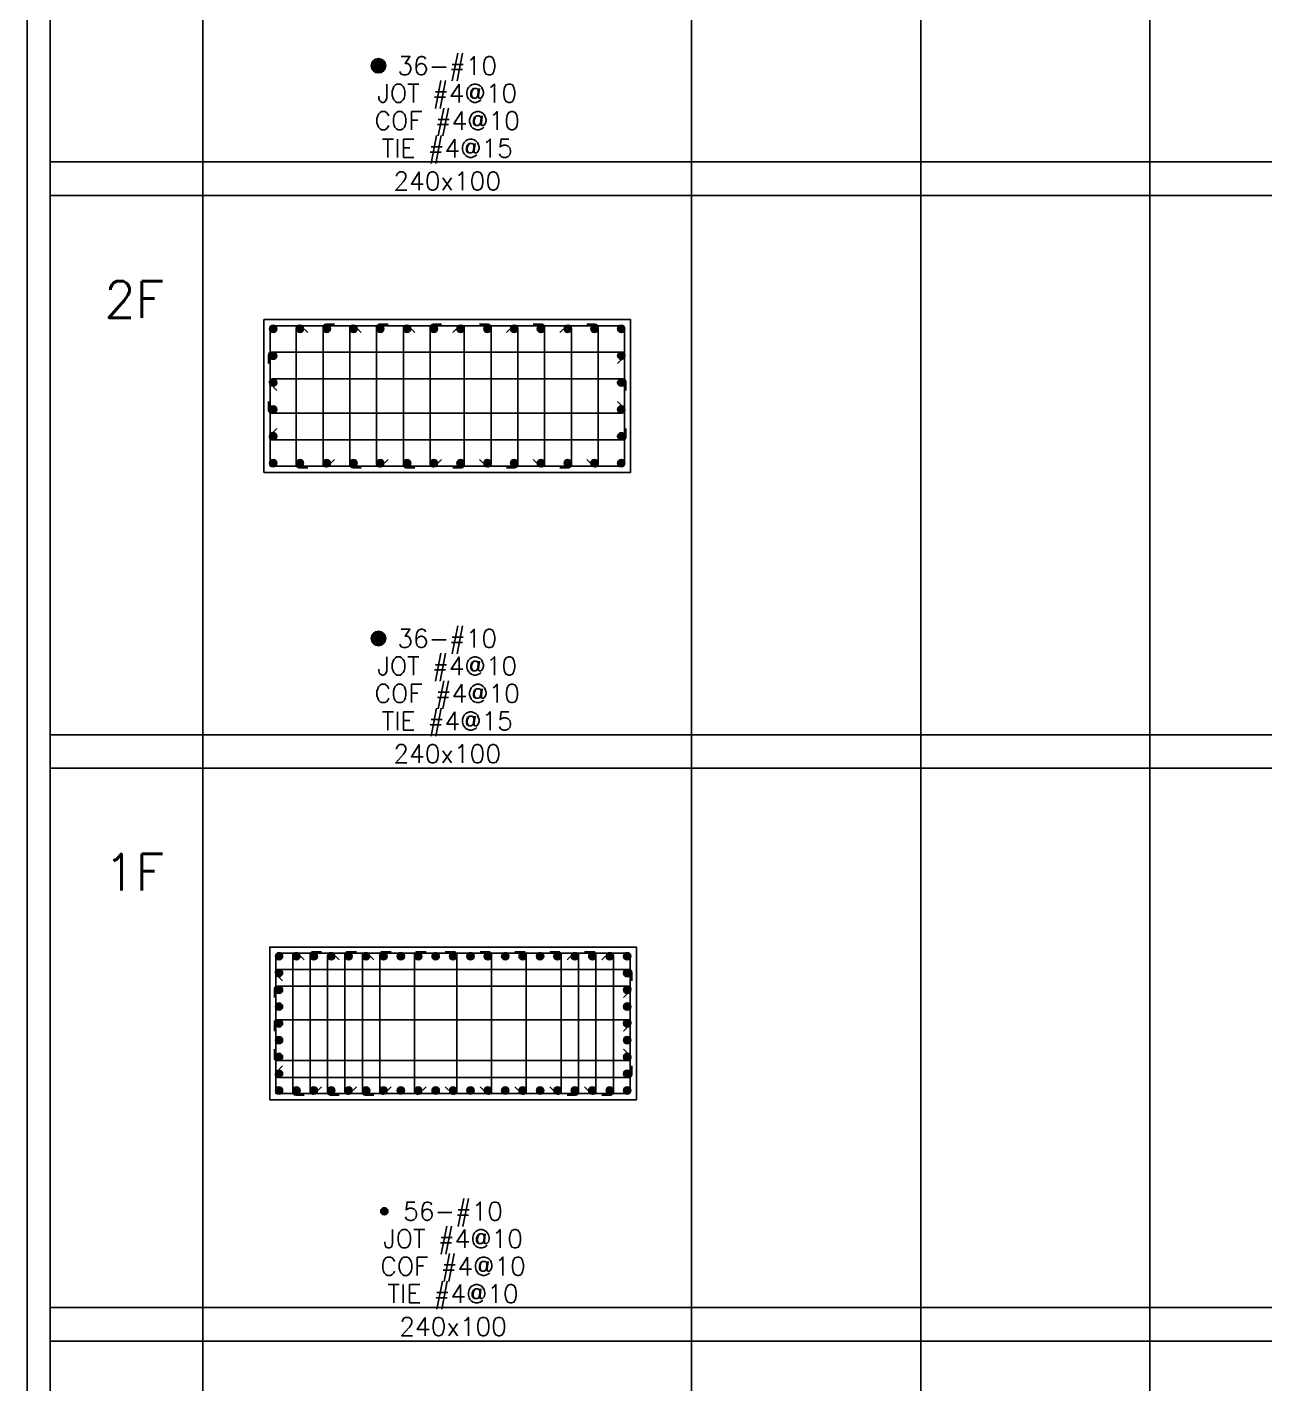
# Model space of a CAD drawing. Header units: millimetres. Extents: x 0 to 31920, y -6088 to 2522.
# Drawn here: x 6384 to 7194, y 825 to 1713 of the extents above; entities that cross this region are included whole.
import ezdxf
from ezdxf.enums import TextEntityAlignment as Align

# ---------------------------------------------------------------- set-up
doc = ezdxf.new("R2010")
doc.units = ezdxf.units.MM
doc.header["$MEASUREMENT"] = 0
for name, color, linetype in [('DwFm', 7, 'Continuous'), ('S-RC', 130, 'Continuous'), ('S-REINF', 6, 'Continuous'), ('S-REINFD', 201, 'Continuous'), ('S-STUD', 1, 'Continuous'), ('S-TEXT', 2, 'Continuous')]:
    doc.layers.add(name, color=color, linetype=linetype)
doc.styles.add('CS4', font='romans.shx', dxfattribs={"width": 0.8, "bigfont": 'lsp.shx'})

# ---------------------------------------------------------------- blocks, each defined once
blk = doc.blocks.new('繪圖範圍')
blk.add_lwpolyline([(0, 51.1), (79.8, 51.1), (79.8, 0), (0, 0)], close=True)

msp = doc.modelspace()

# ---------------------------------------------------------------- hatches: boundary and pattern name
at = {"layer": 'S-REINFD'}
h = msp.add_hatch(color=256, dxfattribs=at)
edge = h.paths.add_edge_path()
edge.add_arc((6614, 1688), 4.76, 0, 360)
h = msp.add_hatch(color=256, dxfattribs=at)
edge = h.paths.add_edge_path()
edge.add_arc((6545.06, 1515.69), 2.38, 0, 360)
h = msp.add_hatch(color=256, dxfattribs=at)
edge = h.paths.add_edge_path()
edge.add_arc((6562.59, 1515.69), 2.38, 0, 360)
h = msp.add_hatch(color=256, dxfattribs=at)
edge = h.paths.add_edge_path()
edge.add_arc((6580.12, 1515.69), 2.38, 0, 360)
h = msp.add_hatch(color=256, dxfattribs=at)
edge = h.paths.add_edge_path()
edge.add_arc((6597.65, 1515.69), 2.38, 0, 360)
h = msp.add_hatch(color=256, dxfattribs=at)
edge = h.paths.add_edge_path()
edge.add_arc((6615.18, 1515.69), 2.38, 0, 360)
h = msp.add_hatch(color=256, dxfattribs=at)
edge = h.paths.add_edge_path()
edge.add_arc((6632.71, 1515.69), 2.38, 0, 360)
h = msp.add_hatch(color=256, dxfattribs=at)
edge = h.paths.add_edge_path()
edge.add_arc((6650.24, 1515.69), 2.38, 0, 360)
h = msp.add_hatch(color=256, dxfattribs=at)
edge = h.paths.add_edge_path()
edge.add_arc((6667.76, 1515.69), 2.38, 0, 360)
h = msp.add_hatch(color=256, dxfattribs=at)
edge = h.paths.add_edge_path()
edge.add_arc((6685.29, 1515.69), 2.38, 0, 360)
h = msp.add_hatch(color=256, dxfattribs=at)
edge = h.paths.add_edge_path()
edge.add_arc((6702.82, 1515.69), 2.38, 0, 360)
h = msp.add_hatch(color=256, dxfattribs=at)
edge = h.paths.add_edge_path()
edge.add_arc((6720.35, 1515.69), 2.38, 0, 360)
h = msp.add_hatch(color=256, dxfattribs=at)
edge = h.paths.add_edge_path()
edge.add_arc((6737.88, 1515.69), 2.38, 0, 360)
h = msp.add_hatch(color=256, dxfattribs=at)
edge = h.paths.add_edge_path()
edge.add_arc((6755.41, 1515.69), 2.38, 0, 360)
h = msp.add_hatch(color=256, dxfattribs=at)
edge = h.paths.add_edge_path()
edge.add_arc((6772.94, 1515.69), 2.38, 0, 360)
h = msp.add_hatch(color=256, dxfattribs=at)
edge = h.paths.add_edge_path()
edge.add_arc((6545.06, 1498.11), 2.38, 0, 360)
h = msp.add_hatch(color=256, dxfattribs=at)
edge = h.paths.add_edge_path()
edge.add_arc((6772.94, 1498.11), 2.38, 0, 360)
h = msp.add_hatch(color=256, dxfattribs=at)
edge = h.paths.add_edge_path()
edge.add_arc((6545.06, 1480.54), 2.38, 0, 360)
h = msp.add_hatch(color=256, dxfattribs=at)
edge = h.paths.add_edge_path()
edge.add_arc((6772.94, 1480.54), 2.38, 0, 360)
h = msp.add_hatch(color=256, dxfattribs=at)
edge = h.paths.add_edge_path()
edge.add_arc((6545.06, 1462.96), 2.38, 0, 360)
h = msp.add_hatch(color=256, dxfattribs=at)
edge = h.paths.add_edge_path()
edge.add_arc((6772.94, 1462.96), 2.38, 0, 360)
h = msp.add_hatch(color=256, dxfattribs=at)
edge = h.paths.add_edge_path()
edge.add_arc((6545.06, 1445.39), 2.38, 0, 360)
h = msp.add_hatch(color=256, dxfattribs=at)
edge = h.paths.add_edge_path()
edge.add_arc((6772.94, 1445.39), 2.38, 0, 360)
h = msp.add_hatch(color=256, dxfattribs=at)
edge = h.paths.add_edge_path()
edge.add_arc((6545.06, 1427.81), 2.38, 0, 360)
h = msp.add_hatch(color=256, dxfattribs=at)
edge = h.paths.add_edge_path()
edge.add_arc((6562.59, 1427.81), 2.38, 0, 360)
h = msp.add_hatch(color=256, dxfattribs=at)
edge = h.paths.add_edge_path()
edge.add_arc((6580.12, 1427.81), 2.38, 0, 360)
h = msp.add_hatch(color=256, dxfattribs=at)
edge = h.paths.add_edge_path()
edge.add_arc((6597.65, 1427.81), 2.38, 0, 360)
h = msp.add_hatch(color=256, dxfattribs=at)
edge = h.paths.add_edge_path()
edge.add_arc((6615.18, 1427.81), 2.38, 0, 360)
h = msp.add_hatch(color=256, dxfattribs=at)
edge = h.paths.add_edge_path()
edge.add_arc((6632.71, 1427.81), 2.38, 0, 360)
h = msp.add_hatch(color=256, dxfattribs=at)
edge = h.paths.add_edge_path()
edge.add_arc((6650.24, 1427.81), 2.38, 0, 360)
h = msp.add_hatch(color=256, dxfattribs=at)
edge = h.paths.add_edge_path()
edge.add_arc((6667.76, 1427.81), 2.38, 0, 360)
h = msp.add_hatch(color=256, dxfattribs=at)
edge = h.paths.add_edge_path()
edge.add_arc((6685.29, 1427.81), 2.38, 0, 360)
h = msp.add_hatch(color=256, dxfattribs=at)
edge = h.paths.add_edge_path()
edge.add_arc((6702.82, 1427.81), 2.38, 0, 360)
h = msp.add_hatch(color=256, dxfattribs=at)
edge = h.paths.add_edge_path()
edge.add_arc((6720.35, 1427.81), 2.38, 0, 360)
h = msp.add_hatch(color=256, dxfattribs=at)
edge = h.paths.add_edge_path()
edge.add_arc((6737.88, 1427.81), 2.38, 0, 360)
h = msp.add_hatch(color=256, dxfattribs=at)
edge = h.paths.add_edge_path()
edge.add_arc((6755.41, 1427.81), 2.38, 0, 360)
h = msp.add_hatch(color=256, dxfattribs=at)
edge = h.paths.add_edge_path()
edge.add_arc((6772.94, 1427.81), 2.38, 0, 360)
h = msp.add_hatch(color=256, dxfattribs=at)
edge = h.paths.add_edge_path()
edge.add_arc((6614, 1313), 4.76, 0, 360)
h = msp.add_hatch(color=256, dxfattribs=at)
edge = h.paths.add_edge_path()
edge.add_arc((6548.89, 1104.94), 2.38, 0, 360)
h = msp.add_hatch(color=256, dxfattribs=at)
edge = h.paths.add_edge_path()
edge.add_arc((6560.28, 1104.94), 2.38, 0, 360)
h = msp.add_hatch(color=256, dxfattribs=at)
edge = h.paths.add_edge_path()
edge.add_arc((6571.68, 1104.94), 2.38, 0, 360)
h = msp.add_hatch(color=256, dxfattribs=at)
edge = h.paths.add_edge_path()
edge.add_arc((6583.07, 1104.94), 2.38, 0, 360)
h = msp.add_hatch(color=256, dxfattribs=at)
edge = h.paths.add_edge_path()
edge.add_arc((6594.46, 1104.94), 2.38, 0, 360)
h = msp.add_hatch(color=256, dxfattribs=at)
edge = h.paths.add_edge_path()
edge.add_arc((6605.86, 1104.94), 2.38, 0, 360)
h = msp.add_hatch(color=256, dxfattribs=at)
edge = h.paths.add_edge_path()
edge.add_arc((6617.25, 1104.94), 2.38, 0, 360)
h = msp.add_hatch(color=256, dxfattribs=at)
edge = h.paths.add_edge_path()
edge.add_arc((6628.65, 1104.94), 2.38, 0, 360)
h = msp.add_hatch(color=256, dxfattribs=at)
edge = h.paths.add_edge_path()
edge.add_arc((6640.04, 1104.94), 2.38, 0, 360)
h = msp.add_hatch(color=256, dxfattribs=at)
edge = h.paths.add_edge_path()
edge.add_arc((6651.43, 1104.94), 2.38, 0, 360)
h = msp.add_hatch(color=256, dxfattribs=at)
edge = h.paths.add_edge_path()
edge.add_arc((6662.83, 1104.94), 2.38, 0, 360)
h = msp.add_hatch(color=256, dxfattribs=at)
edge = h.paths.add_edge_path()
edge.add_arc((6674.22, 1104.94), 2.38, 0, 360)
h = msp.add_hatch(color=256, dxfattribs=at)
edge = h.paths.add_edge_path()
edge.add_arc((6685.61, 1104.94), 2.38, 0, 360)
h = msp.add_hatch(color=256, dxfattribs=at)
edge = h.paths.add_edge_path()
edge.add_arc((6697.01, 1104.94), 2.38, 0, 360)
h = msp.add_hatch(color=256, dxfattribs=at)
edge = h.paths.add_edge_path()
edge.add_arc((6708.4, 1104.94), 2.38, 0, 360)
h = msp.add_hatch(color=256, dxfattribs=at)
edge = h.paths.add_edge_path()
edge.add_arc((6719.79, 1104.94), 2.38, 0, 360)
h = msp.add_hatch(color=256, dxfattribs=at)
edge = h.paths.add_edge_path()
edge.add_arc((6731.19, 1104.94), 2.38, 0, 360)
h = msp.add_hatch(color=256, dxfattribs=at)
edge = h.paths.add_edge_path()
edge.add_arc((6742.58, 1104.94), 2.38, 0, 360)
h = msp.add_hatch(color=256, dxfattribs=at)
edge = h.paths.add_edge_path()
edge.add_arc((6753.98, 1104.94), 2.38, 0, 360)
h = msp.add_hatch(color=256, dxfattribs=at)
edge = h.paths.add_edge_path()
edge.add_arc((6765.37, 1104.94), 2.38, 0, 360)
h = msp.add_hatch(color=256, dxfattribs=at)
edge = h.paths.add_edge_path()
edge.add_arc((6776.76, 1104.94), 2.38, 0, 360)
h = msp.add_hatch(color=256, dxfattribs=at)
edge = h.paths.add_edge_path()
edge.add_arc((6548.89, 1093.95), 2.38, 0, 360)
h = msp.add_hatch(color=256, dxfattribs=at)
edge = h.paths.add_edge_path()
edge.add_arc((6776.76, 1093.95), 2.38, 0, 360)
h = msp.add_hatch(color=256, dxfattribs=at)
edge = h.paths.add_edge_path()
edge.add_arc((6548.89, 1082.97), 2.38, 0, 360)
h = msp.add_hatch(color=256, dxfattribs=at)
edge = h.paths.add_edge_path()
edge.add_arc((6776.76, 1082.97), 2.38, 0, 360)
h = msp.add_hatch(color=256, dxfattribs=at)
edge = h.paths.add_edge_path()
edge.add_arc((6548.89, 1071.98), 2.38, 0, 360)
h = msp.add_hatch(color=256, dxfattribs=at)
edge = h.paths.add_edge_path()
edge.add_arc((6776.76, 1071.98), 2.38, 0, 360)
h = msp.add_hatch(color=256, dxfattribs=at)
edge = h.paths.add_edge_path()
edge.add_arc((6548.89, 1061), 2.38, 0, 360)
h = msp.add_hatch(color=256, dxfattribs=at)
edge = h.paths.add_edge_path()
edge.add_arc((6776.76, 1061), 2.38, 0, 360)
h = msp.add_hatch(color=256, dxfattribs=at)
edge = h.paths.add_edge_path()
edge.add_arc((6548.89, 1050.02), 2.38, 0, 360)
h = msp.add_hatch(color=256, dxfattribs=at)
edge = h.paths.add_edge_path()
edge.add_arc((6776.76, 1050.02), 2.38, 0, 360)
h = msp.add_hatch(color=256, dxfattribs=at)
edge = h.paths.add_edge_path()
edge.add_arc((6548.89, 1039.03), 2.38, 0, 360)
h = msp.add_hatch(color=256, dxfattribs=at)
edge = h.paths.add_edge_path()
edge.add_arc((6776.76, 1039.03), 2.38, 0, 360)
h = msp.add_hatch(color=256, dxfattribs=at)
edge = h.paths.add_edge_path()
edge.add_arc((6548.89, 1028.05), 2.38, 0, 360)
h = msp.add_hatch(color=256, dxfattribs=at)
edge = h.paths.add_edge_path()
edge.add_arc((6776.76, 1028.05), 2.38, 0, 360)
h = msp.add_hatch(color=256, dxfattribs=at)
edge = h.paths.add_edge_path()
edge.add_arc((6548.89, 1017.06), 2.38, 0, 360)
h = msp.add_hatch(color=256, dxfattribs=at)
edge = h.paths.add_edge_path()
edge.add_arc((6560.28, 1017.06), 2.38, 0, 360)
h = msp.add_hatch(color=256, dxfattribs=at)
edge = h.paths.add_edge_path()
edge.add_arc((6571.68, 1017.06), 2.38, 0, 360)
h = msp.add_hatch(color=256, dxfattribs=at)
edge = h.paths.add_edge_path()
edge.add_arc((6583.07, 1017.06), 2.38, 0, 360)
h = msp.add_hatch(color=256, dxfattribs=at)
edge = h.paths.add_edge_path()
edge.add_arc((6594.46, 1017.06), 2.38, 0, 360)
h = msp.add_hatch(color=256, dxfattribs=at)
edge = h.paths.add_edge_path()
edge.add_arc((6605.86, 1017.06), 2.38, 0, 360)
h = msp.add_hatch(color=256, dxfattribs=at)
edge = h.paths.add_edge_path()
edge.add_arc((6617.25, 1017.06), 2.38, 0, 360)
h = msp.add_hatch(color=256, dxfattribs=at)
edge = h.paths.add_edge_path()
edge.add_arc((6628.65, 1017.06), 2.38, 0, 360)
h = msp.add_hatch(color=256, dxfattribs=at)
edge = h.paths.add_edge_path()
edge.add_arc((6640.04, 1017.06), 2.38, 0, 360)
h = msp.add_hatch(color=256, dxfattribs=at)
edge = h.paths.add_edge_path()
edge.add_arc((6651.43, 1017.06), 2.38, 0, 360)
h = msp.add_hatch(color=256, dxfattribs=at)
edge = h.paths.add_edge_path()
edge.add_arc((6662.83, 1017.06), 2.38, 0, 360)
h = msp.add_hatch(color=256, dxfattribs=at)
edge = h.paths.add_edge_path()
edge.add_arc((6674.22, 1017.06), 2.38, 0, 360)
h = msp.add_hatch(color=256, dxfattribs=at)
edge = h.paths.add_edge_path()
edge.add_arc((6685.61, 1017.06), 2.38, 0, 360)
h = msp.add_hatch(color=256, dxfattribs=at)
edge = h.paths.add_edge_path()
edge.add_arc((6697.01, 1017.06), 2.38, 0, 360)
h = msp.add_hatch(color=256, dxfattribs=at)
edge = h.paths.add_edge_path()
edge.add_arc((6708.4, 1017.06), 2.38, 0, 360)
h = msp.add_hatch(color=256, dxfattribs=at)
edge = h.paths.add_edge_path()
edge.add_arc((6719.79, 1017.06), 2.38, 0, 360)
h = msp.add_hatch(color=256, dxfattribs=at)
edge = h.paths.add_edge_path()
edge.add_arc((6731.19, 1017.06), 2.38, 0, 360)
h = msp.add_hatch(color=256, dxfattribs=at)
edge = h.paths.add_edge_path()
edge.add_arc((6742.58, 1017.06), 2.38, 0, 360)
h = msp.add_hatch(color=256, dxfattribs=at)
edge = h.paths.add_edge_path()
edge.add_arc((6753.98, 1017.06), 2.38, 0, 360)
h = msp.add_hatch(color=256, dxfattribs=at)
edge = h.paths.add_edge_path()
edge.add_arc((6765.37, 1017.06), 2.38, 0, 360)
h = msp.add_hatch(color=256, dxfattribs=at)
edge = h.paths.add_edge_path()
edge.add_arc((6776.76, 1017.06), 2.38, 0, 360)
h = msp.add_hatch(color=256, dxfattribs=at)
edge = h.paths.add_edge_path()
edge.add_arc((6617.83, 938), 2.38, 0, 360)

# ---------------------------------------------------------------- linework, layer by layer
at = {"layer": 'S-RC'}
for points in [[(6539, 1421.75), (6779, 1421.75), (6779, 1521.75), (6539, 1521.75), (6539, 1421.75)], [(6542.83, 1011), (6782.83, 1011), (6782.83, 1111), (6542.83, 1111), (6542.83, 1011)]]:
    msp.add_lwpolyline(points, dxfattribs=at)
at = {"layer": 'S-REINF', "color": 2}
for points in [[(6543, 1425.75), (6773.1, 1425.75, 0.414214), (6775, 1427.65), (6775, 1515.85, 0.414214), (6773.1, 1517.75), (6544.9, 1517.75, 0.414214), (6543, 1515.85), (6543, 1425.75)], [(6567.71, 1424.81), (6562.11, 1424.81, -0.414214), (6560.21, 1426.71), (6560.21, 1516.15, -0.665297), (6563.44, 1517.5), (6567.71, 1513.31)], [(6585.24, 1430.19), (6580.97, 1426, -0.665297), (6577.74, 1427.35), (6577.74, 1516.79, -0.414214), (6579.64, 1518.69), (6585.24, 1518.69)], [(6602.77, 1424.81), (6597.17, 1424.81, -0.414214), (6595.27, 1426.71), (6595.27, 1516.15, -0.665297), (6598.5, 1517.5), (6602.77, 1513.31)], [(6620.3, 1430.19), (6616.03, 1426, -0.665297), (6612.8, 1427.35), (6612.8, 1516.79, -0.414214), (6614.7, 1518.69), (6620.3, 1518.69)], [(6637.83, 1424.81), (6632.23, 1424.81, -0.414214), (6630.33, 1426.71), (6630.33, 1516.15, -0.665297), (6633.56, 1517.5), (6637.83, 1513.31)], [(6655.35, 1430.19), (6651.09, 1426, -0.665297), (6647.85, 1427.35), (6647.85, 1516.79, -0.414214), (6649.75, 1518.69), (6655.35, 1518.69)], [(6662.65, 1424.81), (6668.25, 1424.81, 0.414214), (6670.15, 1426.71), (6670.15, 1516.15, 0.665297), (6666.91, 1517.5), (6662.65, 1513.31)], [(6680.17, 1430.19), (6684.44, 1426, 0.665297), (6687.67, 1427.35), (6687.67, 1516.79, 0.414214), (6685.77, 1518.69), (6680.17, 1518.69)], [(6697.7, 1424.81), (6703.3, 1424.81, 0.414214), (6705.2, 1426.71), (6705.2, 1516.15, 0.665297), (6701.97, 1517.5), (6697.7, 1513.31)], [(6715.23, 1430.19), (6719.5, 1426, 0.665297), (6722.73, 1427.35), (6722.73, 1516.79, 0.414214), (6720.83, 1518.69), (6715.23, 1518.69)], [(6732.76, 1424.81), (6738.36, 1424.81, 0.414214), (6740.26, 1426.71), (6740.26, 1516.15, 0.665297), (6737.03, 1517.5), (6732.76, 1513.31)], [(6750.29, 1430.19), (6754.56, 1426, 0.665297), (6757.79, 1427.35), (6757.79, 1516.79, 0.414214), (6755.89, 1518.69), (6750.29, 1518.69)], [(6542.06, 1492.99), (6542.06, 1498.59, -0.414214), (6543.96, 1500.49), (6773.4, 1500.49, -0.665297), (6774.75, 1497.26), (6770.56, 1492.99)], [(6547.45, 1475.42), (6543.25, 1479.69, -0.665297), (6544.6, 1482.92), (6774.04, 1482.92, -0.414214), (6775.94, 1481.02), (6775.94, 1475.42)], [(6542.06, 1468.08), (6542.06, 1462.48, 0.414214), (6543.96, 1460.58), (6773.4, 1460.58, 0.665297), (6774.75, 1463.81), (6770.56, 1468.08)], [(6547.45, 1450.51), (6543.25, 1446.24, 0.665297), (6544.6, 1443.01), (6774.04, 1443.01, 0.414214), (6775.94, 1444.91), (6775.94, 1450.51)], [(6546.83, 1015), (6776.93, 1015, 0.414214), (6778.83, 1016.9), (6778.83, 1105.1, 0.414214), (6776.93, 1107), (6548.73, 1107, 0.414214), (6546.83, 1105.1), (6546.83, 1015)], [(6565.4, 1014.06), (6559.8, 1014.06, -0.414214), (6557.9, 1015.96), (6557.9, 1105.4, -0.665297), (6561.14, 1106.75), (6565.4, 1102.56)], [(6576.8, 1019.45), (6572.53, 1015.25, -0.665297), (6569.3, 1016.6), (6569.3, 1106.04, -0.414214), (6571.2, 1107.94), (6576.8, 1107.94)], [(6588.19, 1014.06), (6582.59, 1014.06, -0.414214), (6580.69, 1015.96), (6580.69, 1105.4, -0.665297), (6583.92, 1106.75), (6588.19, 1102.56)], [(6599.58, 1019.45), (6595.32, 1015.25, -0.665297), (6592.08, 1016.6), (6592.08, 1106.04, -0.414214), (6593.98, 1107.94), (6599.58, 1107.94)], [(6610.98, 1014.06), (6605.38, 1014.06, -0.414214), (6603.48, 1015.96), (6603.48, 1105.4, -0.665297), (6606.71, 1106.75), (6610.98, 1102.56)], [(6622.37, 1019.45), (6618.1, 1015.25, -0.665297), (6614.87, 1016.6), (6614.87, 1106.04, -0.414214), (6616.77, 1107.94), (6622.37, 1107.94)], [(6645.16, 1019.45), (6640.89, 1015.25, -0.665297), (6637.66, 1016.6), (6637.66, 1106.04, -0.414214), (6639.56, 1107.94), (6645.16, 1107.94)], [(6657.71, 1019.45), (6661.97, 1015.25, 0.665297), (6665.21, 1016.6), (6665.21, 1106.04, 0.414214), (6663.31, 1107.94), (6657.71, 1107.94)], [(6680.49, 1019.45), (6684.76, 1015.25, 0.665297), (6687.99, 1016.6), (6687.99, 1106.04, 0.414214), (6686.09, 1107.94), (6680.49, 1107.94)], [(6703.28, 1019.45), (6707.55, 1015.25, 0.665297), (6710.78, 1016.6), (6710.78, 1106.04, 0.414214), (6708.88, 1107.94), (6703.28, 1107.94)], [(6726.07, 1019.45), (6730.34, 1015.25, 0.665297), (6733.57, 1016.6), (6733.57, 1106.04, 0.414214), (6731.67, 1107.94), (6726.07, 1107.94)], [(6737.46, 1014.06), (6743.06, 1014.06, 0.414214), (6744.96, 1015.96), (6744.96, 1105.4, 0.665297), (6741.73, 1106.75), (6737.46, 1102.56)], [(6748.86, 1019.45), (6753.12, 1015.25, 0.665297), (6756.36, 1016.6), (6756.36, 1106.04, 0.414214), (6754.46, 1107.94), (6748.86, 1107.94)], [(6760.25, 1014.06), (6765.85, 1014.06, 0.414214), (6767.75, 1015.96), (6767.75, 1105.4, 0.665297), (6764.52, 1106.75), (6760.25, 1102.56)], [(6551.27, 1088.83), (6547.07, 1093.1, -0.665297), (6548.43, 1096.33), (6777.86, 1096.33, -0.414214), (6779.76, 1094.43), (6779.76, 1088.83)], [(6545.89, 1077.85), (6545.89, 1083.45, -0.414214), (6547.79, 1085.35), (6777.23, 1085.35, -0.665297), (6778.58, 1082.12), (6774.38, 1077.85)], [(6545.89, 1055.88), (6545.89, 1061.48, -0.414214), (6547.79, 1063.38), (6777.23, 1063.38, -0.665297), (6778.58, 1060.15), (6774.38, 1055.88)], [(6545.89, 1044.15), (6545.89, 1038.55, 0.414214), (6547.79, 1036.65), (6777.23, 1036.65, 0.665297), (6778.58, 1039.88), (6774.38, 1044.15)], [(6551.27, 1033.17), (6547.07, 1028.9, 0.665297), (6548.43, 1025.67), (6777.86, 1025.67, 0.414214), (6779.76, 1027.57), (6779.76, 1033.17)]]:
    msp.add_lwpolyline(points, format="xyb", dxfattribs=at)
at = {"layer": 'S-REINFD'}
for centre, radius in [((6614, 1688), 4.76), ((6545.06, 1515.69), 2.38), ((6562.59, 1515.69), 2.38), ((6580.12, 1515.69), 2.38), ((6597.65, 1515.69), 2.38), ((6615.18, 1515.69), 2.38), ((6632.71, 1515.69), 2.38), ((6650.24, 1515.69), 2.38), ((6667.76, 1515.69), 2.38), ((6685.29, 1515.69), 2.38), ((6702.82, 1515.69), 2.38), ((6720.35, 1515.69), 2.38), ((6737.88, 1515.69), 2.38), ((6755.41, 1515.69), 2.38), ((6772.94, 1515.69), 2.38), ((6545.06, 1498.11), 2.38), ((6772.94, 1498.11), 2.38), ((6545.06, 1480.54), 2.38), ((6772.94, 1480.54), 2.38), ((6545.06, 1462.96), 2.38), ((6772.94, 1462.96), 2.38), ((6545.06, 1445.39), 2.38), ((6772.94, 1445.39), 2.38), ((6545.06, 1427.81), 2.38), ((6562.59, 1427.81), 2.38), ((6580.12, 1427.81), 2.38), ((6597.65, 1427.81), 2.38), ((6615.18, 1427.81), 2.38), ((6632.71, 1427.81), 2.38), ((6650.24, 1427.81), 2.38), ((6667.76, 1427.81), 2.38), ((6685.29, 1427.81), 2.38), ((6702.82, 1427.81), 2.38), ((6720.35, 1427.81), 2.38), ((6737.88, 1427.81), 2.38), ((6755.41, 1427.81), 2.38), ((6772.94, 1427.81), 2.38), ((6614, 1313), 4.76), ((6548.89, 1104.94), 2.38), ((6560.28, 1104.94), 2.38), ((6571.68, 1104.94), 2.38), ((6583.07, 1104.94), 2.38), ((6594.46, 1104.94), 2.38), ((6605.86, 1104.94), 2.38), ((6617.25, 1104.94), 2.38), ((6628.65, 1104.94), 2.38), ((6640.04, 1104.94), 2.38), ((6651.43, 1104.94), 2.38), ((6662.83, 1104.94), 2.38), ((6674.22, 1104.94), 2.38), ((6685.61, 1104.94), 2.38), ((6697.01, 1104.94), 2.38), ((6708.4, 1104.94), 2.38), ((6719.79, 1104.94), 2.38), ((6731.19, 1104.94), 2.38), ((6742.58, 1104.94), 2.38), ((6753.98, 1104.94), 2.38), ((6765.37, 1104.94), 2.38), ((6776.76, 1104.94), 2.38), ((6548.89, 1093.95), 2.38), ((6776.76, 1093.95), 2.38), ((6548.89, 1082.97), 2.38), ((6776.76, 1082.97), 2.38), ((6548.89, 1071.98), 2.38), ((6776.76, 1071.98), 2.38), ((6548.89, 1061), 2.38), ((6776.76, 1061), 2.38), ((6548.89, 1050.02), 2.38), ((6776.76, 1050.02), 2.38), ((6548.89, 1039.03), 2.38), ((6776.76, 1039.03), 2.38), ((6548.89, 1028.05), 2.38), ((6776.76, 1028.05), 2.38), ((6548.89, 1017.06), 2.38), ((6560.28, 1017.06), 2.38), ((6571.68, 1017.06), 2.38), ((6583.07, 1017.06), 2.38), ((6594.46, 1017.06), 2.38), ((6605.86, 1017.06), 2.38), ((6617.25, 1017.06), 2.38), ((6628.65, 1017.06), 2.38), ((6640.04, 1017.06), 2.38), ((6651.43, 1017.06), 2.38), ((6662.83, 1017.06), 2.38), ((6674.22, 1017.06), 2.38), ((6685.61, 1017.06), 2.38), ((6697.01, 1017.06), 2.38), ((6708.4, 1017.06), 2.38), ((6719.79, 1017.06), 2.38), ((6731.19, 1017.06), 2.38), ((6742.58, 1017.06), 2.38), ((6753.98, 1017.06), 2.38), ((6765.37, 1017.06), 2.38), ((6776.76, 1017.06), 2.38), ((6617.83, 938), 2.38)]:
    msp.add_circle(centre, radius, dxfattribs=at)
at = {"layer": 'S-STUD'}
for p, q in [((6399, 2014), (6399, 53)), ((6499, 2014), (6499, 53)), ((6819, 2014), (6819, 53)), ((6969, 2014), (6969, 53)), ((7119, 2014), (7119, 53)), ((6399, 1625), (9519, 1625)), ((6399, 1603), (9519, 1603)), ((6399, 1250), (9519, 1250)), ((6399, 1228), (9519, 1228)), ((6399, 875), (9519, 875)), ((6399, 853), (9519, 853))]:
    msp.add_line(p, q, dxfattribs=at)

# ---------------------------------------------------------------- block references
at = {"layer": 'DwFm', "xscale": 40, "yscale": 40, "zscale": 40}
for p in [(3192, 0), (6384, 0)]:
    msp.add_blockref('繪圖範圍', p, dxfattribs=at)

# ---------------------------------------------------------------- texts
at = {"layer": 'S-TEXT', "style": 'CS4'}
for s, height, p in [('36-#10', 12, (6659, 1682)), ('JOT #4@10', 12, (6659, 1664)), ('COF #4@10', 12, (6659, 1646)), ('TIE #4@15', 12, (6659, 1628)), ('240x100', 12, (6659, 1606.5)), ('2F', 24, (6454, 1523)), ('36-#10', 12, (6659, 1307)), ('JOT #4@10', 12, (6659, 1289)), ('COF #4@10', 12, (6659, 1271)), ('TIE #4@15', 12, (6659, 1253)), ('240x100', 12, (6659, 1231.5)), ('1F', 24, (6454, 1148)), ('56-#10', 12, (6662.83, 932)), ('JOT #4@10', 12, (6662.83, 914)), ('COF #4@10', 12, (6662.83, 896)), ('TIE #4@10', 12, (6662.83, 878)), ('240x100', 12, (6662.83, 856.5))]:
    msp.add_text(s, height=height, dxfattribs=at).set_placement(p, align=Align.CENTER)

doc.saveas('drawing.dxf')
